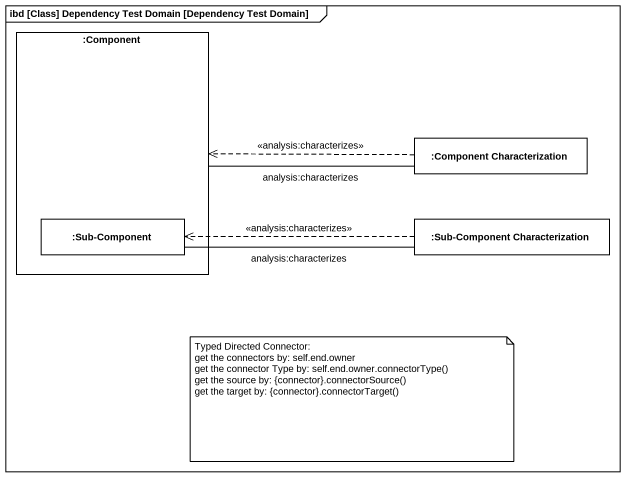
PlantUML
@startuml
mainframe ibd [Class] Dependency Test Domain [Dependency Test Domain]
rectangle ":Component" as Component_ {
  rectangle ":Sub-Component" as Sub_Component
}
rectangle ":Component Characterization" as Component_Characterization
rectangle ":Sub-Component Characterization" as Sub_Component_2
Component_ -right- Component_Characterization : analysis:characterizes
Component_Characterization .left.> Component_ : <<analysis:characterizes>>
Sub_Component_2 .left.> Sub_Component : <<analysis:characterizes>>
Sub_Component_2 -left- Sub_Component : analysis:characterizes
note as N1
  Typed Directed Connector:
  get the connectors by: self.end.owner
  get the connector Type by: self.end.owner.connectorType()
  get the source by: {connector}.connectorSource()
  get the target by: {connector}.connectorTarget()
end note
@enduml
